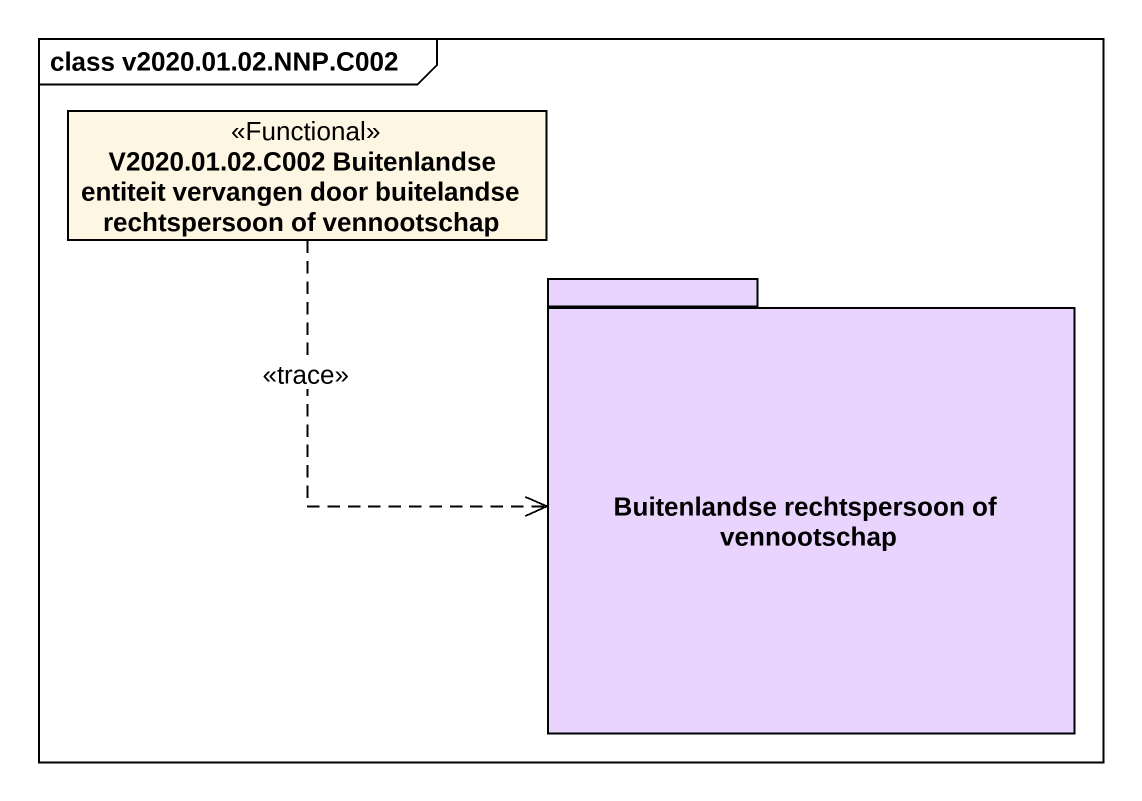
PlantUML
@startuml
mainframe class v2020.01.02.NNP.C002
hide circle
hide empty members
class "V2020.01.02.C002 Buitenlandse entiteit vervangen door buitelandse rechtspersoon of vennootschap" as V2020_01_02_C002 <<Functional>>
package "Buitenlandse rechtspersoon of vennootschap" as Buitenlandse_rechtspersoon #E9D4FE {
}
V2020_01_02_C002 ..> Buitenlandse_rechtspersoon : <<trace>>
@enduml
